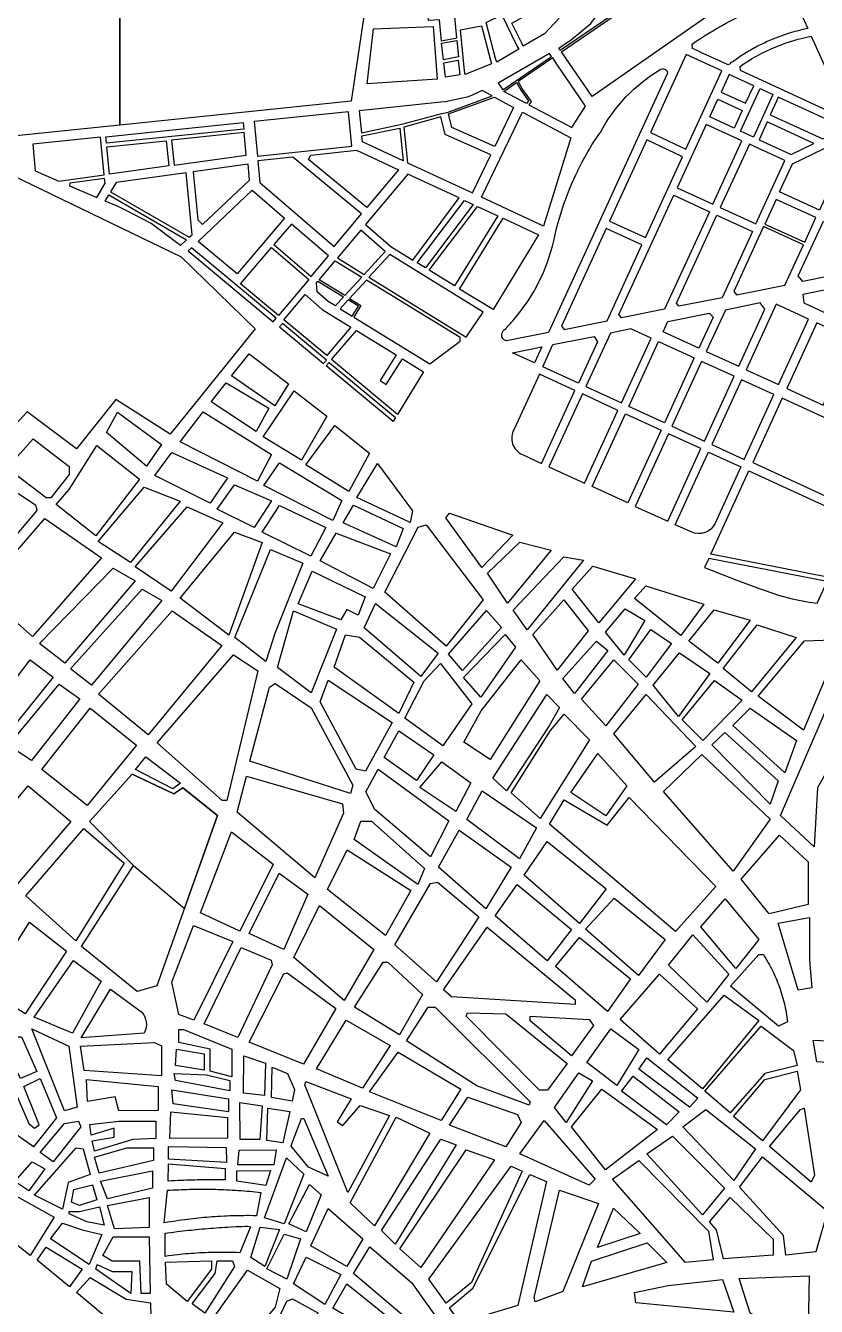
# Model space of a CAD drawing. Extents: x 407811 to 416949, y 4498993 to 4508589.
# Drawn here: x 408609 to 409477, y 4500135 to 4501541 of the extents above; entities that cross this region are included whole.
import ezdxf

# ---------------------------------------------------------------- set-up
doc = ezdxf.new("R2010")
doc.units = 0
doc.header["$LTSCALE"] = 40
doc.header["$MEASUREMENT"] = 0
for name, color, linetype in [('Images', 253, 'CONTINUOUS'), ('ΟΙΚ. ΤΕΤΡΑΓΩΝΑ ΣΤΑΥΡΟΥΠΟΛΗ', 74, 'CONTINUOUS'), ('υπόλοιπο θεσσαλονίκης', 7, 'CONTINUOUS')]:
    doc.layers.add(name, color=color, linetype=linetype)
picture_1 = doc.add_image_def('image1.tif', size_in_pixel=(10278, 10088))

msp = doc.modelspace()

# ---------------------------------------------------------------- linework, layer by layer
at = {"layer": 'ΟΙΚ. ΤΕΤΡΑΓΩΝΑ ΣΤΑΥΡΟΥΠΟΛΗ'}
for points in [[(409348.5, 4501615.7), (409381.4, 4501567.8), (409230.8, 4501462.8), (409197, 4501511.7)], [(409257.1, 4501585.6), (409271.7, 4501581.1), (409279.1, 4501570.4), (409195.8, 4501513.3), (409194.1, 4501515.7), (409208.1, 4501525.4), (409229.4, 4501543), (409243.3, 4501561.6), (409254.5, 4501579.7)], [(409184.1, 4501510), (409127.7, 4501477.5), (409132.8, 4501470.1), (409186.3, 4501506.8)], [(409187.5, 4501505.1), (409149.6, 4501479.1), (409154.5, 4501470.6), (409163.7, 4501457.2), (409161.4, 4501453.7), (409208.4, 4501428.6), (409223.3, 4501452.2), (409221.9, 4501454.3), (409222, 4501454.3), (409192.9, 4501497.2)], [(409333.8, 4501508.8), (409294.6, 4501423.4), (409333.6, 4501404.9), (409373, 4501490.8)], [(409381.2, 4501487), (409372.3, 4501467.6), (409399.1, 4501455.3), (409408, 4501474.6)], [(409147.9, 4501478), (409152.8, 4501469.5), (409160.8, 4501457.9), (409158.8, 4501455.1), (409134, 4501468.4)], [(409064.7, 4501456.4), (408975.3, 4501447.2), (408977.7, 4501423), (409022, 4501432.3), (409066, 4501444.3), (409072.6, 4501445.5), (409121.2, 4501463.4), (409110, 4501469.4), (409095.2, 4501462.3), (409069.8, 4501456.9)], [(409123.5, 4501462.1), (409144.6, 4501450.8), (409123.8, 4501407.8), (409076.8, 4501428.7), (409073.1, 4501443.6)], [(409368.7, 4501459.8), (409395.5, 4501447.4), (409386.5, 4501428), (409359.7, 4501440.3)], [(409415, 4501471.4), (409428.9, 4501465), (409407.9, 4501418.2), (409393.6, 4501424.8)], [(409432.9, 4501457.7), (409426.2, 4501442.8), (409484, 4501416.2), (409503.4, 4501425.6), (409500.3, 4501432), (409434.9, 4501462.2)], [(408963.3, 4501446), (408859.8, 4501435.3), (408863.5, 4501397.2), (408967.1, 4501408.1)], [(409154.3, 4501445.6), (409207.2, 4501417.3), (409177.5, 4501320.6), (409109.3, 4501352.3)], [(408848.5, 4501427.1), (408697.9, 4501411.6), (408697.2, 4501418.6), (408847.9, 4501434.1)], [(409064.7, 4501440.3), (409024.1, 4501429.2), (409028.3, 4501389.9), (409099.3, 4501356.9), (409119.5, 4501398.7), (409069.5, 4501421.1)], [(409356, 4501432.2), (409324, 4501362.5), (409363.2, 4501344.5), (409395.1, 4501414.1)], [(409422.6, 4501434.9), (409413.9, 4501415.4), (409449, 4501399.3), (409474, 4501411.3)], [(408691.2, 4501418), (408617, 4501410.4), (408619.6, 4501381.3), (408645.8, 4501370), (408695.4, 4501376.8)], [(408848.9, 4501423.1), (408769.3, 4501414.9), (408772.1, 4501387.4), (408851.3, 4501398.3)], [(409019.7, 4501428.2), (409023.5, 4501392.1), (408978.7, 4501412.9), (408978, 4501419.5)], [(409507.8, 4501416.6), (409512.1, 4501407.6), (409480.1, 4501338), (409436.4, 4501358), (409450.6, 4501388.9)], [(408763.3, 4501414.3), (408766.2, 4501386.6), (408701.4, 4501377.6), (408698.3, 4501407.6)], [(408972.3, 4501403.7), (409018.3, 4501382.4), (408983.5, 4501340.8), (408919.4, 4501393.8), (408922, 4501398.3)], [(409290.9, 4501415.2), (409249.9, 4501326), (409289.1, 4501308), (409329.8, 4501396.7)], [(409403.3, 4501410.4), (409371.3, 4501340.8), (409410.4, 4501322.9), (409442.3, 4501392.4)], [(408853.3, 4501388.5), (408793.1, 4501380.2), (408798.3, 4501327.4), (408803.4, 4501322.1), (408855, 4501370.9)], [(408902.3, 4501396.3), (408864, 4501392.2), (408866.3, 4501368.3), (408947.7, 4501298.3), (408977.7, 4501334)], [(408702.4, 4501358.3), (408788.7, 4501308.2), (408791.8, 4501311.1), (408785.2, 4501379.1), (408708.4, 4501368.5)], [(409028.7, 4501377.6), (408982.1, 4501322.1), (409009.8, 4501298.1), (409034, 4501283.1), (409085, 4501351.4)], [(408695.8, 4501372.8), (408657.8, 4501367.6), (408657.4, 4501364.9), (408687.2, 4501352), (408696.4, 4501367.7)], [(408857.8, 4501359.8), (408893.2, 4501329.4), (408841.2, 4501268.1), (408798.5, 4501303.7)], [(408700.4, 4501354.8), (408785.6, 4501305.3), (408779, 4501299.1), (408746.8, 4501323.2), (408720.4, 4501337.4), (408711.4, 4501341.5), (408696.5, 4501348)], [(409090.6, 4501348.8), (409100.2, 4501344.4), (409047.8, 4501274.6), (409038.9, 4501280.1)], [(409320.2, 4501354.3), (409359.4, 4501336.3), (409310.2, 4501229.3), (409262.9, 4501219.8), (409260.1, 4501223.4)], [(409432.6, 4501349.8), (409420.2, 4501322.6), (409463.9, 4501302.7), (409476.3, 4501329.8)], [(409104.8, 4501342.2), (409127.1, 4501331.9), (409079.8, 4501254.8), (409052.1, 4501272)], [(409367.6, 4501332.6), (409406.6, 4501314.7), (409373.2, 4501241.9), (409326, 4501232.5), (409323.2, 4501236)], [(408900.8, 4501322.8), (408881.6, 4501300.2), (408922.4, 4501265.1), (408941.5, 4501287.8)], [(409133.1, 4501329.1), (409171.8, 4501311.1), (409122.1, 4501228.8), (409085.3, 4501251.4)], [(409246.2, 4501317.8), (409197, 4501210.7), (409199.9, 4501207.1), (409247.1, 4501216.6), (409285.3, 4501299.9)], [(409418.9, 4501319.9), (409386.2, 4501248.7), (409389, 4501245.1), (409442.3, 4501255.8), (409462.6, 4501300)], [(409484.5, 4501326), (409549.1, 4501296.4), (409539.3, 4501275.3), (409461.9, 4501259.7), (409456.9, 4501266)], [(408976.9, 4501316), (408951.3, 4501285.5), (408980.7, 4501267.5), (409003.8, 4501292.7)], [(408791.2, 4501296.8), (408787.5, 4501293.3), (408880.8, 4501215.6), (408884, 4501219.4)], [(408879, 4501297.2), (408919.8, 4501262), (408886.6, 4501222.5), (408845, 4501257.1)], [(409008.8, 4501289.3), (408985.9, 4501264.3), (409092.6, 4501198.7), (409111.3, 4501226)], [(408948.7, 4501282.4), (408977.9, 4501264.5), (408959.4, 4501244.2), (408931.2, 4501261.5)], [(408983.1, 4501261.3), (408964.6, 4501241), (408977.1, 4501233.3), (408969.2, 4501220.5), (409052.5, 4501169.4), (409086, 4501194.3), (409085.9, 4501198.2)], [(408929.9, 4501260), (408958, 4501242.7), (408949.1, 4501232.9), (408941.1, 4501237.8), (408929.2, 4501248.3), (408928.5, 4501258.3)], [(409529.8, 4501259.1), (409461.8, 4501245.4), (409463.1, 4501236.1), (409544.7, 4501198.4), (409565.2, 4501243)], [(408915.8, 4501245.5), (408934.5, 4501228.9), (408966, 4501209.6), (408939.5, 4501178.5), (408892.4, 4501217.7)], [(408963.2, 4501239.5), (408954.3, 4501229.7), (408967.5, 4501221.6), (408974.3, 4501232.7)], [(409415.2, 4501236.1), (409376.9, 4501228.4), (409356, 4501182.9), (409391.5, 4501166.6), (409420.3, 4501229.5)], [(409468, 4501218.4), (409432.6, 4501234.7), (409399.7, 4501162.8), (409435.1, 4501146.6)], [(409359, 4501224.8), (409363.4, 4501220.6), (409347.8, 4501186.6), (409308.7, 4501204.6), (409313.9, 4501215.7)], [(408890.9, 4501213.7), (408887.7, 4501209.8), (408936, 4501169.7), (408939.2, 4501173.5)], [(408972.1, 4501205.9), (409015.7, 4501179.1), (408998.2, 4501151), (409004.9, 4501146.6), (409022.6, 4501174.9), (409045.9, 4501160.6), (409017.2, 4501113.8), (408944.9, 4501174)], [(409273.3, 4501207.6), (409250.8, 4501203.1), (409223.9, 4501144.4), (409262.9, 4501126.4), (409295.5, 4501197.4)], [(409477.1, 4501214.2), (409444.4, 4501142.3), (409484.2, 4501124.1), (409488.3, 4501133.2), (409510.1, 4501123.2), (409538.8, 4501185.7)], [(409232.8, 4501199.5), (409236.5, 4501193.6), (409215.7, 4501148.1), (409176.6, 4501166.2), (409187.7, 4501190.4)], [(409303.7, 4501193.7), (409342.7, 4501175.8), (409310, 4501104.6), (409271.1, 4501122.6)], [(409175.6, 4501188), (409167.5, 4501170.4), (409143.3, 4501181.5)], [(408942.3, 4501170.9), (409015, 4501110.4), (409012.4, 4501106.1), (408939.1, 4501167.1)], [(409350.8, 4501172), (409318.2, 4501100.9), (409353.9, 4501084.4), (409386.5, 4501155.7)], [(409394.7, 4501151.9), (409362, 4501080.6), (409397.5, 4501064.3), (409430.1, 4501135.7)], [(409220.1, 4501136.2), (409183.4, 4501056.2), (409222.4, 4501038.3), (409259.1, 4501118.2)], [(409439.2, 4501131.5), (409407, 4501061), (409523.8, 4501007.1), (409556.2, 4501077.8)], [(409267.3, 4501114.4), (409306.4, 4501096.4), (409269.8, 4501016.6), (409230.6, 4501034.5)], [(409314.6, 4501092.6), (409278, 4501012.8), (409313.6, 4500996.5), (409350.1, 4501076.2)], [(409402.8, 4501051.9), (409519.6, 4500998), (409490.6, 4500934.9), (409360.9, 4500960.4)], [(409358.7, 4500955.7), (409354.1, 4500945.6), (409389.6, 4500931.9), (409415, 4500922.3), (409420.6, 4500920.3), (409435.1, 4500915.5), (409450.3, 4500911.5), (409468.8, 4500907.7), (409477.5, 4500906.4), (409488.5, 4500930.2)]]:
    msp.add_lwpolyline(points, close=True, dxfattribs=at)
for points in [[(409377.2, 4501543, -0.053905), (409451.1, 4501573), (409467.2, 4501537.4, 0.050159), (409427, 4501524.9, 0.008732), (409413.7, 4501518.7, 0.008721), (409407.2, 4501515.3, 0.008725), (409394.6, 4501507.7, 0.000017), (409382.6, 4501499.3, 0.00004), (409380.1, 4501497.4, 0.00003), (409341, 4501515.4), (409340.6, 4501520.4, -0.029061)], [(409471, 4501529), (409510.1, 4501442.6), (409504.4, 4501440.1), (409393.4, 4501491.3), (409393, 4501495.8, -0.010617), (409405.6, 4501504), (409417.8, 4501510.7), (409430.5, 4501516.7), (409443.5, 4501521.7), (409456.9, 4501525.8)], [(409188.7, 4501304.5, -0.064119), (409215, 4501381.3), (409215.3, 4501382.4, -0.011925), (409227.7, 4501404.9, -0.028145), (409239.8, 4501423.3, -0.135943), (409305.3, 4501492.3, -0.588239), (409313.5, 4501488.5), (409269.9, 4501393.6), (409226.4, 4501298.6), (409182.8, 4501203.7), (409136.8, 4501194.5, -0.383294), (409131.6, 4501201.4, -0.170166), (409134.2, 4501206.5, 0.01941), (409144.9, 4501218, 0.121564)], [(409172.9, 4501158), (409145.1, 4501097.5, 0.439716), (409154.2, 4501069.6), (409175.2, 4501060), (409211.9, 4501140)], [(409358.3, 4501072.4), (409393.7, 4501056.1), (409365.6, 4500994.5, -0.002233), (409365.6, 4500994.3, -0.412432), (409339.3, 4500984.7), (409321.8, 4500992.7), (409350.4, 4501055.2)]]:
    msp.add_lwpolyline(points, format="xyb", close=True, dxfattribs=at)
at = {"layer": 'υπόλοιπο θεσσαλονίκης'}
for points in [[(408969.1, 4501705), (408981.9, 4501691.2), (408986.3, 4501591), (408981.1, 4501555.7), (408966.4, 4501457.6), (408712.5, 4501431.5), (408712.5, 4501657.1), (408879.4, 4501690.6), (408880.4, 4501690.8), (408895.4, 4501692.3), (408969.1, 4501705)], [(409074.6, 4501605.9), (409074.7, 4501605.8), (409082, 4501526.7), (409080.4, 4501526.4), (409065.6, 4501523.7), (409063.1, 4501547), (409051.1, 4501546.3), (409050.6, 4501554.8), (409048.2, 4501604.3), (409072.8, 4501605.8), (409074.6, 4501605.9)], [(409180.5, 4501564.7), (409183.9, 4501566.7), (409192, 4501553.1), (409194.5, 4501548.9), (409178.6, 4501531.6), (409154.9, 4501517.9), (409153.5, 4501521.3), (409142.8, 4501543.4), (409161.3, 4501553.7), (409180.5, 4501564.7)], [(409131.6, 4501552.6), (409148.1, 4501518.5), (409150.2, 4501514.7), (409126, 4501500.5), (409124.8, 4501504.5), (409114.5, 4501544.1), (409131.6, 4501552.6)], [(408990.9, 4501537), (409056.2, 4501539.8), (409060.7, 4501481.7), (408983.9, 4501476.8), (408990.9, 4501537)], [(409086.2, 4501536.1), (409109.3, 4501540.4), (409119.1, 4501502.8), (409120.3, 4501498.6), (409091.3, 4501486.9), (409090.8, 4501491.1), (409086.2, 4501536.1)], [(409065.6, 4501521.3), (409082.2, 4501524.3), (409084, 4501506.3), (409067.7, 4501502.9), (409065.6, 4501521.3)], [(409067.9, 4501499.6), (409083.9, 4501502.6), (409085.4, 4501486.4), (409070, 4501483.9), (409067.9, 4501499.6)], [(407951.2, 4501327.3), (408560.7, 4501392.5), (408779.8, 4501286.7), (408861.2, 4501207.8), (408767.7, 4501092.1), (408708.2, 4501130), (408665, 4501075.9), (408610.9, 4501116.5), (408340.5, 4500824.5), (408086.4, 4501040.8), (407951.2, 4501327.3)], [(408835.2, 4501156.2), (408854.5, 4501180.2), (408897.7, 4501147.2), (408882.5, 4501123.1), (408835.2, 4501156.2)], [(408812.9, 4501127.6), (408829.2, 4501148.4), (408876.2, 4501120.5), (408862.3, 4501095.1), (408812.9, 4501127.6)], [(408869.7, 4501089.3), (408904, 4501139.6), (408939.6, 4501111.7), (408911.8, 4501063.4), (408869.7, 4501089.3)], [(408697.8, 4501094), (408710.1, 4501116.4), (408758.3, 4501080.9), (408741.9, 4501056.8), (408697.8, 4501094)], [(408778.6, 4501083.5), (408803.9, 4501116.6), (408878.8, 4501069.7), (408863.6, 4501040.5), (408778.6, 4501083.5)], [(408916.8, 4501058.4), (408948.5, 4501101.6), (408986.5, 4501071.2), (408963.8, 4501029.2), (408916.8, 4501058.4)], [(408588.9, 4501054.7), (408617.6, 4501087), (408656.9, 4501056.6), (408657, 4501047.7), (408636.7, 4501022.3), (408631.6, 4501022.3), (408588.9, 4501054.7)], [(408642.9, 4501014.8), (408657, 4501031.2), (408687.3, 4501079.5), (408734.3, 4501042.8), (408686.2, 4500980.5), (408642.9, 4501014.8)], [(408750.8, 4501046.6), (408769.7, 4501072.1), (408830.7, 4501044.2), (408811.7, 4501016.3), (408750.8, 4501046.6)], [(408870.7, 4501035.8), (408887.7, 4501060.8), (408956.2, 4501019.1), (408946.1, 4500997.5), (408870.7, 4501035.8)], [(408972.4, 4501022.5), (408995.4, 4501059.8), (409033.6, 4501007.8), (409031.1, 4500995.1), (408972.4, 4501022.5)], [(408583.4, 4501038.7), (408620.2, 4501014.6), (408621.5, 4501008.3), (408555.7, 4500930.7), (408550.7, 4500929.4), (408515.1, 4500962.4), (408515.1, 4500967.4), (408575.8, 4501037.4), (408583.4, 4501038.7)], [(408819.3, 4501009.9), (408838.3, 4501036.6), (408878.9, 4501018.9), (408859.9, 4500989.7), (408819.3, 4501009.9)], [(408688.8, 4500974.1), (408739.4, 4501033.9), (408778.7, 4501018.7), (408724.3, 4500951.3), (408688.8, 4500974.1)], [(408729.4, 4500946.3), (408786.3, 4501012.4), (408825.7, 4500994.7), (408768.8, 4500919.7), (408729.4, 4500946.3)], [(408868.8, 4500984.6), (408887.8, 4501013.9), (408938.5, 4500989.8), (408922.1, 4500958.1), (408868.8, 4500984.6)], [(408957.5, 4500994.9), (408968.9, 4501014), (409023.5, 4500988.7), (409015.9, 4500968.4), (408957.5, 4500994.9)], [(408560.7, 4500919.4), (408630.4, 4500999.4), (408692.6, 4500956.3), (408616.7, 4500869.8), (408560.7, 4500919.4)], [(409109.7, 4500945.7), (409070.3, 4501000.3), (409074.1, 4501005.3), (409143.9, 4500981.3), (409109.7, 4500945.7)], [(408778.9, 4500912.1), (408838.4, 4500984.6), (408868.8, 4500973.2), (408832.2, 4500871.5), (408778.9, 4500912.1)], [(408932.2, 4500953), (408949.9, 4500983.5), (409009.6, 4500960.8), (408990.6, 4500922.6), (408932.2, 4500953)], [(409003.3, 4500918.8), (409039.9, 4500990), (409048.8, 4500992.6), (409111.1, 4500910.2), (409070.6, 4500859.3), (409003.3, 4500918.8)], [(409116.1, 4500939.4), (409151.5, 4500973.7), (409185.8, 4500964.9), (409137.7, 4500906.4), (409116.1, 4500939.4)], [(408838.6, 4500869), (408877.7, 4500965.6), (408913.2, 4500950.4), (408882.9, 4500874.2), (408872.9, 4500842.4), (408838.6, 4500869)], [(409144.1, 4500898.8), (409199.7, 4500957.3), (409221.3, 4500953.6), (409159.3, 4500877.2), (409144.1, 4500898.8)], [(408624.3, 4500862.2), (408705.3, 4500944.9), (408729.4, 4500931), (408652.3, 4500840.7), (408624.3, 4500862.2)], [(408908.2, 4500906), (408923.4, 4500941.6), (408981.8, 4500913.7), (408974.2, 4500893.4), (408961.5, 4500899.7), (408955.2, 4500888.3), (408908.2, 4500906)], [(409208.7, 4500921.8), (409231.5, 4500947.2), (409278.4, 4500933.3), (409237.9, 4500885), (409208.7, 4500921.8)], [(409277.2, 4500911.8), (409289.8, 4500925.7), (409353.2, 4500905.6), (409327.9, 4500871.2), (409277.2, 4500911.8)], [(408658.6, 4500834.4), (408737.1, 4500922.1), (408758.6, 4500909.5), (408681.5, 4500816.6), (408658.6, 4500834.4)], [(409165.7, 4500872.2), (409199.8, 4500910.3), (409226.5, 4500876.1), (409192.4, 4500832.9), (409165.7, 4500872.2)], [(408689.1, 4500806.5), (408770.1, 4500898.1), (408824.6, 4500860.1), (408743.7, 4500762.1), (408689.1, 4500806.5)], [(408885.5, 4500836.1), (408903.2, 4500898.3), (408950.1, 4500878.1), (408922.4, 4500808.2), (408885.5, 4500836.1)], [(408980.5, 4500879.4), (408993.2, 4500906.1), (409061.7, 4500851.7), (409042.8, 4500826.2), (408980.5, 4500879.4)], [(409073, 4500850.6), (409114.9, 4500898.7), (409131.4, 4500879.7), (409088.4, 4500832.7), (409073, 4500850.6)], [(409245.5, 4500874.9), (409267, 4500900.3), (409288.6, 4500887.6), (409265.9, 4500849.5), (409245.5, 4500874.9)], [(409336.8, 4500864.9), (409364.7, 4500899.2), (409404, 4500887.9), (409368.6, 4500840.8), (409336.8, 4500864.9)], [(409374.6, 4500834.8), (409411.6, 4500882.8), (409454.7, 4500868.9), (409405.4, 4500809.1), (409374.6, 4500834.8)], [(408947.7, 4500836.2), (408960.3, 4500871.8), (408975.5, 4500869.3), (409035.2, 4500819.9), (409018.8, 4500785.5), (408947.7, 4500836.2)], [(409089.7, 4500825), (409135.2, 4500872.1), (409146.7, 4500858.2), (409108.7, 4500803.5), (409089.7, 4500825)], [(409270.9, 4500844.4), (409295, 4500877.5), (409317.8, 4500862.3), (409290, 4500825.4), (409270.9, 4500844.4)], [(409198.7, 4500824), (409235.4, 4500864.7), (409248.1, 4500854.6), (409211.4, 4500807.5), (409198.7, 4500824)], [(409412.8, 4500804.3), (409463.6, 4500865.1), (409504.2, 4500866.5), (409462.5, 4500767.3), (409412.8, 4500804.3)], [(408562, 4500776), (408614.2, 4500844.4), (408639.6, 4500825.4), (408585.2, 4500758), (408562, 4500776)], [(408753.7, 4500753.4), (408837.3, 4500850), (408864, 4500832.2), (408830, 4500689.9), (408824.9, 4500689.9), (408753.7, 4500753.4)], [(409025.1, 4500780.5), (409046.6, 4500821.2), (409064.3, 4500840.2), (409098.6, 4500795.9), (409067, 4500750.1), (409025.1, 4500780.5)], [(409089.8, 4500753.9), (409108.8, 4500788.2), (409153, 4500844.2), (409173.4, 4500821.4), (409119, 4500734.9), (409089.8, 4500753.9)], [(409219, 4500801.2), (409254.5, 4500844.4), (409281.1, 4500817.8), (409245.7, 4500772), (409219, 4500801.2)], [(409297.6, 4500816.5), (409326.7, 4500852.2), (409359.7, 4500829.4), (409325.6, 4500782.3), (409297.6, 4500816.5)], [(408590.3, 4500750.4), (408646, 4500817.8), (408668.8, 4500801.4), (408615.7, 4500734), (408590.3, 4500750.4)], [(408855.3, 4500733.2), (408876.7, 4500814.5), (408883, 4500818.3), (408922.4, 4500791.7), (408968.2, 4500706.7), (408965.7, 4500697.8), (408855.3, 4500733.2)], [(408932.5, 4500798.1), (408941.3, 4500822.2), (409011.2, 4500775.4), (408982.1, 4500722), (408972, 4500724.5), (408932.5, 4500798.1)], [(409329.4, 4500778.5), (409364.8, 4500821.8), (409395.3, 4500800.2), (409352.2, 4500755.7), (409329.4, 4500778.5)], [(409437.3, 4500673.3), (409499.2, 4500816.9), (409539.8, 4500796.7), (409509.4, 4500759.8), (409477.9, 4500703.9), (409474.2, 4500639.1), (409437.3, 4500673.3)], [(409121.6, 4500714.6), (409181, 4500806.2), (409195, 4500792.2), (409183.6, 4500771.9), (409136.8, 4500700.7), (409121.6, 4500714.6)], [(409254.6, 4500763.1), (409290, 4500806.4), (409344.6, 4500749.3), (409299.1, 4500709.9), (409254.6, 4500763.1)], [(408627.1, 4500723.8), (408680.2, 4500791.2), (408731, 4500750.7), (408676.6, 4500684.6), (408627.1, 4500723.8)], [(409141.9, 4500698.2), (409184.9, 4500766.8), (409200.1, 4500784.6), (409228, 4500756.7), (409173.6, 4500670.3), (409141.9, 4500698.2)], [(409385.2, 4500772.3), (409404.2, 4500791.4), (409454.9, 4500755.9), (409442.3, 4500720.3), (409385.2, 4500772.3)], [(409002.4, 4500737.3), (409018.8, 4500766.5), (409056.9, 4500739.9), (409037.9, 4500711.9), (409002.4, 4500737.3)], [(409361.9, 4500751.2), (409376.3, 4500764.6), (409434.7, 4500711.4), (409425.9, 4500686), (409361.9, 4500751.2)], [(409207.3, 4500698.6), (409236.9, 4500741.5), (409268.7, 4500706), (409245.9, 4500673), (409207.3, 4500698.6)], [(408729.8, 4500724), (408741.2, 4500738), (408779.3, 4500708.9), (408770.8, 4500702.6), (408729.8, 4500724)], [(409041.7, 4500704.3), (409065.8, 4500732.3), (409097.5, 4500709.5), (409081.1, 4500677.7), (409041.7, 4500704.3)], [(409309.2, 4500699.7), (409351, 4500740.5), (409425.9, 4500669.5), (409385.5, 4500612.3), (409309.2, 4500699.7)], [(408670.6, 4500529.6), (408727.5, 4500618.6), (408679.2, 4500666.8), (408726, 4500718.9), (408771.7, 4500697.4), (408774.6, 4500699.3), (408781.8, 4500703.8), (408819.9, 4500673.4), (408753, 4500486.6), (408731.5, 4500480.2), (408670.6, 4500529.6)], [(408841.4, 4500677.3), (408851.5, 4500716.6), (408956.8, 4500686.4), (408958.1, 4500676.2), (408926.5, 4500605), (408841.4, 4500677.3)], [(408982.5, 4500699.6), (408996, 4500724.5), (409073.5, 4500667.5), (409053.3, 4500628.1), (408992.3, 4500680.1), (408982.5, 4500699.6)], [(408611.9, 4500706), (408658.9, 4500666.7), (408595.6, 4500593), (408549.9, 4500632.2), (408611.9, 4500706)], [(409093.3, 4500669.2), (409110.2, 4500700.6), (409169.8, 4500660.1), (409150.9, 4500625.8), (409093.3, 4500669.2)], [(409183.8, 4500663.9), (409200.2, 4500690.6), (409247.2, 4500662.8), (409271.2, 4500693.3), (409366.5, 4500595.7), (409322.2, 4500546.1), (409183.8, 4500663.9)], [(408609.6, 4500585.4), (408672.9, 4500659.2), (408717.3, 4500621.1), (408664.2, 4500536), (408609.6, 4500585.4)], [(408969.6, 4500647), (408977.1, 4500667.4), (408988.5, 4500667.4), (409046.9, 4500615.4), (409039.4, 4500597.6), (408969.6, 4500647)], [(409062.2, 4500616.7), (409084.9, 4500657.4), (409142, 4500616.9), (409114.2, 4500571.1), (409062.2, 4500616.7)], [(408801.1, 4500566.7), (408835.1, 4500655.7), (408880.9, 4500620.2), (408844.2, 4500546.5), (408801.1, 4500566.7)], [(409156, 4500608), (409181.3, 4500644.9), (409246, 4500593), (409216.9, 4500554.8), (409156, 4500608)], [(409394.4, 4500603.4), (409436.1, 4500651.7), (409467.9, 4500622.6), (409467.9, 4500575.6), (409424.8, 4500565.4), (409394.4, 4500603.4)], [(408940.5, 4500592.4), (408962, 4500635.6), (409031.8, 4500591.3), (409004, 4500541.7), (408940.5, 4500592.4)], [(408854.4, 4500543.9), (408887.2, 4500610), (408918.9, 4500587.2), (408892.4, 4500526.2), (408854.4, 4500543.9)], [(409014.1, 4500531.5), (409053.3, 4500598.9), (409060.9, 4500600.2), (409106.6, 4500562.2), (409059.8, 4500491), (409014.1, 4500531.5)], [(409124.4, 4500563.5), (409148.4, 4500597.8), (409208.1, 4500548.4), (409181.5, 4500514.1), (409124.4, 4500563.5)], [(408903.3, 4500517.6), (408931.6, 4500574.6), (408991.3, 4500526.4), (408958.5, 4500470.5), (408903.3, 4500517.6)], [(409223.3, 4500548.5), (409254.9, 4500582.8), (409310.8, 4500537.2), (409281.7, 4500497.8), (409223.3, 4500548.5)], [(409350.1, 4500551.3), (409376.6, 4500581.8), (409413.5, 4500537.4), (409388.2, 4500505.6), (409350.1, 4500551.3)], [(409471.9, 4500484.2), (409456.7, 4500481.6), (409435, 4500555.2), (409469.2, 4500561.6), (409469.3, 4500514.6), (409471.9, 4500484.2)], [(408566.7, 4500482.4), (408613.5, 4500556.2), (408654.1, 4500524.5), (408608.6, 4500455.8), (408566.7, 4500482.4)], [(408769.5, 4500490.4), (408793.5, 4500552.7), (408836.6, 4500535), (408793.7, 4500448.6), (408777.2, 4500454.9), (408769.5, 4500490.4)], [(409067.5, 4500482.1), (409115.5, 4500550.8), (409212, 4500471), (409212, 4500465.9), (409076.4, 4500474.5), (409067.5, 4500482.1)], [(409190.4, 4500507.8), (409217, 4500539.6), (409272.8, 4500494), (409247.5, 4500458.3), (409190.4, 4500507.8)], [(409314.6, 4500509.3), (409341.2, 4500542.3), (409380.6, 4500499.2), (409356.6, 4500468.7), (409314.6, 4500509.3)], [(408805.1, 4500444.8), (408845.5, 4500528.7), (408878.5, 4500514.8), (408879.8, 4500509.7), (408841.9, 4500429.6), (408805.1, 4500444.8)], [(409382.5, 4500486.1), (409413.5, 4500520.9), (409418.6, 4500520.9), (409420, 4500518.7), (409421.4, 4500516.4), (409422.7, 4500514.1), (409424, 4500511.8), (409425.3, 4500509.5), (409426.5, 4500507.2), (409427.7, 4500504.8), (409428.9, 4500502.4), (409430, 4500500.1), (409431.1, 4500497.6), (409432.2, 4500495.2), (409433.2, 4500492.8), (409434.2, 4500490.3), (409435.2, 4500487.9), (409436.1, 4500485.4), (409436.9, 4500482.9), (409437.8, 4500480.4), (409438.6, 4500477.8), (409439.3, 4500475.3), (409440, 4500472.8), (409440.7, 4500470.2), (409441.4, 4500467.7), (409442, 4500465.1), (409442.5, 4500462.5), (409443.1, 4500459.9), (409443.6, 4500457.3), (409444, 4500454.7), (409444.4, 4500452.1), (409444.8, 4500449.5), (409445.1, 4500446.8), (409435.2, 4500442.2), (409382.5, 4500486.1)], [(408618.7, 4500452.1), (408661.7, 4500514.4), (408692.2, 4500491.6), (408660.6, 4500434.4), (408618.7, 4500452.1)], [(408969.9, 4500462.9), (409001.5, 4500512.5), (409006.6, 4500512.5), (409044.7, 4500477), (409019.4, 4500432.5), (408969.9, 4500462.9)], [(408854.6, 4500424.6), (408892.5, 4500499.6), (408896.3, 4500500.9), (408949.6, 4500461.6), (408914.2, 4500400.6), (408854.6, 4500424.6)], [(409261.5, 4500449.5), (409304.5, 4500499.1), (409346.4, 4500461.1), (409304.7, 4500411.5), (409261.5, 4500449.5)], [(408670.3, 4500429.5), (408702.3, 4500482.7), (408736.6, 4500457.4), (408738.4, 4500455), (408739.9, 4500452.5), (408740.9, 4500449.7), (408741.5, 4500446.8), (408741.7, 4500443.9), (408741.4, 4500440.9), (408740.7, 4500438.1), (408739.2, 4500434.5), (408670.3, 4500429.5)], [(409313.6, 4500405.1), (409375.6, 4500476.4), (409413.6, 4500448.5), (409351.7, 4500373.5), (409313.6, 4500405.1)], [(409027, 4500426.2), (409051, 4500463), (409058.6, 4500463.1), (409162.8, 4500359.1), (409161.5, 4500355.3), (409104.4, 4500376.8), (409027, 4500426.2)], [(408928.2, 4500395.5), (408961, 4500448.9), (409009.3, 4500421.1), (408978.9, 4500374), (408928.2, 4500395.5)], [(409092.7, 4500453.1), (409094.1, 4500456.8), (409136, 4500455.6), (409203.3, 4500401.1), (409181.8, 4500371.9), (409172.9, 4500371.9), (409092.7, 4500453.1)], [(409208.2, 4500409.5), (409162.6, 4500448), (409162.6, 4500453.1), (409227.3, 4500449.4), (409232.4, 4500443.1), (409208.2, 4500409.5)], [(408616.2, 4500439.3), (408656.8, 4500420.4), (408665.8, 4500353.1), (408651.9, 4500349.3), (408616.2, 4500439.3)], [(408835.6, 4500386.4), (408811.5, 4500392.7), (408811.5, 4500416.9), (408777.2, 4500424.4), (408777.2, 4500438.4), (408782.3, 4500438.4), (408835.6, 4500416.9), (408835.6, 4500386.4)], [(409224.8, 4500402.4), (409251.4, 4500439.3), (409281.9, 4500416.5), (409257.8, 4500377.1), (409224.8, 4500402.4)], [(409354.2, 4500370.9), (409416.2, 4500442.2), (409451.7, 4500415.6), (409455.6, 4500399.1), (409420.1, 4500390.1), (409382.1, 4500346.9), (409354.2, 4500370.9)], [(408589.6, 4500413.9), (408601, 4500430.4), (408604.8, 4500430.4), (408621.4, 4500392.4), (408603.6, 4500384.7), (408589.6, 4500413.9)], [(408669.5, 4500420.4), (408750.6, 4500424.4), (408758.2, 4500420.6), (408758.3, 4500387.6), (408673.3, 4500393.7), (408669.5, 4500420.4)], [(409473.3, 4500427), (409584.9, 4500422.2), (409584.9, 4500396.8), (409477.1, 4500402.9), (409473.3, 4500427)], [(408773.5, 4500399), (408774.7, 4500416.8), (408805.2, 4500411.8), (408805.2, 4500394), (408773.5, 4500399)], [(408848.7, 4500409.8), (408872.4, 4500401.7), (408871.2, 4500366.2), (408848.3, 4500368.7), (408848.7, 4500409.8)], [(408986.5, 4500370.2), (409018.1, 4500413.5), (409086.7, 4500373), (409065.2, 4500338.6), (408986.5, 4500370.2)], [(409282, 4500395), (409290.7, 4500407.6), (409346.6, 4500363.3), (409337.7, 4500353.1), (409282, 4500395)], [(408772.2, 4500390.1), (408807.7, 4500388.9), (408833.1, 4500382.6), (408833.1, 4500371.2), (408773.5, 4500382.5), (408772.2, 4500390.1)], [(408879.8, 4500397.3), (408896.5, 4500390.4), (408904.1, 4500372.6), (408901.6, 4500359.9), (408878.8, 4500363.7), (408879.8, 4500397.3)], [(409189.4, 4500352.8), (409216, 4500391), (409231.2, 4500382.1), (409202.1, 4500336.3), (409189.4, 4500352.8)], [(409417.7, 4500316.4), (409385.9, 4500343.1), (409420.1, 4500383.8), (409455.6, 4500392.7), (409459.4, 4500372.4), (409417.7, 4500316.4)], [(408625.2, 4500384.8), (408643, 4500341.6), (408617.7, 4500309.8), (408560.6, 4500350.4), (408560.6, 4500355.4), (408597.3, 4500370.7), (408612.6, 4500335.2), (408618.9, 4500330.1), (408624, 4500334), (408621.4, 4500340.3), (408607.4, 4500375.8), (408625.2, 4500384.8)], [(408675.9, 4500383.6), (408754.5, 4500376.1), (408754.6, 4500349.5), (408711.4, 4500349.4), (408707.6, 4500364.6), (408677.2, 4500359.5), (408675.9, 4500383.6)], [(409008.4, 4500344), (408962.6, 4500259.7), (408915.5, 4500377.7), (408916.8, 4500381.5), (408966.3, 4500362.6), (408951.1, 4500337.1), (408957.4, 4500333.3), (408976.4, 4500355), (409008.4, 4500344)], [(409262.9, 4500370.8), (409275.6, 4500387.3), (409326.3, 4500348), (409312.4, 4500334), (409262.9, 4500370.8)], [(408769.7, 4500372.3), (408831.9, 4500362.3), (408831.9, 4500348.3), (408771, 4500357.1), (408769.7, 4500372.3)], [(409074.1, 4500333.6), (409094.3, 4500364.1), (409148.9, 4500345.1), (409152.7, 4500336.3), (409136.2, 4500309.6), (409074.1, 4500333.6)], [(409208, 4500331.6), (409241.4, 4500373.2), (409302.3, 4500328.9), (409245.3, 4500284.4), (409208, 4500331.6)], [(408768.5, 4500348.2), (408830.6, 4500342), (408830.7, 4500319.1), (408767.3, 4500319), (408768.5, 4500348.2)], [(408844.4, 4500358.3), (408868.7, 4500354.8), (408866.2, 4500317.9), (408844.6, 4500317.9), (408844.4, 4500358.3)], [(408874.9, 4500352), (408899.1, 4500348.5), (408891.5, 4500314.2), (408873.8, 4500316.7), (408874.9, 4500352)], [(409386.3, 4500272.7), (409330.2, 4500331.5), (409355.5, 4500350.6), (409410.1, 4500307.5), (409386.3, 4500272.7)], [(409425.3, 4500310.1), (409459.5, 4500350.8), (409463.3, 4500352.1), (409474.8, 4500278.5), (409471, 4500270.8), (409425.3, 4500310.1)], [(408625.3, 4500303.5), (408651.9, 4500335.3), (408667.1, 4500337.9), (408669.6, 4500331.5), (408639.3, 4500293.4), (408625.3, 4500303.5)], [(408679.8, 4500334.1), (408711.5, 4500337.9), (408752, 4500338), (408752.1, 4500319), (408726.7, 4500317.7), (408684.9, 4500304.9), (408682.3, 4500316.3), (408706.4, 4500320.2), (408706.4, 4500330.3), (408681.1, 4500322.6), (408679.8, 4500334.1)], [(408900.4, 4500310.4), (408901.4, 4500313), (408911.8, 4500340.9), (408914.3, 4500340.9), (408941.1, 4500277.4), (408919.5, 4500287.5), (408900.4, 4500310.4)], [(409015.7, 4500342.3), (409052.5, 4500324.6), (408991.9, 4500222.9), (408965.2, 4500248.3), (409015.7, 4500342.3)], [(409151.5, 4500302), (409178, 4500338.8), (409233.9, 4500274.2), (409227.6, 4500267.8), (409151.5, 4500302)], [(409290.9, 4500302.2), (409318.8, 4500321.3), (409375.9, 4500264.3), (409351.9, 4500235), (409290.9, 4500302.2)], [(408619.1, 4500256.5), (408664.6, 4500308.6), (408672.2, 4500307.4), (408679.9, 4500279.5), (408655.8, 4500270.5), (408649.5, 4500241.3), (408619.1, 4500256.5)], [(408684.9, 4500298.5), (408720.4, 4500308.8), (408749.6, 4500308.8), (408749.6, 4500294.8), (408690, 4500280.8), (408684.9, 4500298.5)], [(408766, 4500310.1), (408829.4, 4500309), (408829.5, 4500292.5), (408766.1, 4500296.1), (408766, 4500310.1)], [(408843.4, 4500306), (408884, 4500306.5), (408881.4, 4500290), (408842.1, 4500289.9), (408843.4, 4500306)], [(409064.8, 4500318.3), (409081.7, 4500312), (409014.7, 4500202.7), (408999.5, 4500217.9), (409064.8, 4500318.3)], [(409092.7, 4500306.6), (409123.6, 4500295.6), (409042.7, 4500177.3), (409019.8, 4500197.6), (409092.7, 4500306.6)], [(408597.5, 4500271.7), (408616.5, 4500293.3), (408630.4, 4500285.7), (408612.7, 4500261.6), (408597.5, 4500271.7)], [(408766.1, 4500291.1), (408828.2, 4500286.1), (408828.2, 4500273.4), (408824, 4500273.5), (408820.9, 4500273.5), (408816.7, 4500273.5), (408813, 4500273.5), (408810, 4500273.5), (408807, 4500273.5), (408803.9, 4500273.5), (408800.9, 4500273.5), (408797.9, 4500273.4), (408794.8, 4500273.3), (408791.8, 4500273.3), (408788.8, 4500273.2), (408785.7, 4500273.1), (408782.7, 4500272.9), (408779.6, 4500272.8), (408776.6, 4500272.7), (408773, 4500272.5), (408769.3, 4500272.3), (408765.7, 4500272.1), (408766.1, 4500291.1)], [(408871.4, 4500231.6), (408895.4, 4500297.7), (408914.4, 4500279.9), (408893, 4500225.3), (408871.4, 4500231.6)], [(409252.9, 4500274.2), (409282.1, 4500294.6), (409358.3, 4500217.3), (409363.4, 4500185.5), (409333, 4500182.9), (409252.9, 4500274.2)], [(409392.4, 4500265.6), (409417.7, 4500298.7), (409488.8, 4500239.1), (409476.2, 4500194.6), (409443.3, 4500190.8), (409440.7, 4500212.4), (409392.4, 4500265.6)], [(408691.3, 4500271.9), (408748.3, 4500283.4), (408748.4, 4500264.4), (408698.9, 4500252.8), (408691.3, 4500271.9)], [(408840.9, 4500283.2), (408877.7, 4500283.7), (408872.6, 4500267.1), (408840.9, 4500272.2), (408840.9, 4500283.2)], [(409141.9, 4500288.6), (409154, 4500282.9), (409098.5, 4500160.9), (409070.6, 4500138), (409051.6, 4500164.6), (409141.9, 4500288.6)], [(409162.2, 4500279.2), (409180.7, 4500271.5), (409149.2, 4500135.6), (409085.9, 4500116.4), (409074.4, 4500132.9), (409099.8, 4500154.6), (409162.2, 4500279.2)], [(408662.2, 4500262.9), (408682.4, 4500268), (408687.5, 4500251.5), (408668.5, 4500245.2), (408659.6, 4500248.9), (408662.2, 4500262.9)], [(408764.7, 4500262), (408767.8, 4500262.2), (408770.8, 4500262.4), (408773.8, 4500262.5), (408776.9, 4500262.7), (408779.9, 4500262.8), (408782.9, 4500262.9), (408786, 4500263), (408789, 4500263.1), (408792, 4500263.2), (408795.1, 4500263.2), (408798.1, 4500263.3), (408801.8, 4500263.3), (408804.8, 4500263.3), (408807.8, 4500263.3), (408811.5, 4500263.2), (408814.5, 4500263.2), (408817.6, 4500263.1), (408820.6, 4500263), (408823.6, 4500262.9), (408826.7, 4500262.8), (408829.7, 4500262.7), (408832.7, 4500262.5), (408835.8, 4500262.3), (408839.4, 4500262.1), (408842.4, 4500261.9), (408845.5, 4500261.7), (408849.1, 4500261.4), (408852.1, 4500261.2), (408855.1, 4500260.9), (408858.2, 4500260.6), (408861.2, 4500260.3), (408864.2, 4500260), (408867.2, 4500259.7), (408862.5, 4500234.1), (408858.9, 4500234.1), (408854.6, 4500234.2), (408851.6, 4500234.2), (408848.6, 4500234.1), (408845.5, 4500234.1), (408842.5, 4500234.1), (408839.4, 4500234), (408836.4, 4500233.9), (408833.4, 4500233.8), (408830.3, 4500233.7), (408827.3, 4500233.5), (408823.1, 4500233.3), (408820, 4500233.1), (408817, 4500232.9), (408814, 4500232.7), (408810.9, 4500232.5), (408807.9, 4500232.2), (408804.9, 4500232), (408801.9, 4500231.7), (408798.8, 4500231.4), (408795.8, 4500231.1), (408792.8, 4500230.8), (408789.8, 4500230.4), (408786.8, 4500230.1), (408783.8, 4500229.7), (408780.1, 4500229.2), (408777.1, 4500228.8), (408774.1, 4500228.3), (408771.1, 4500227.9), (408768.1, 4500227.4), (408765.1, 4500227), (408761.1, 4500226.3), (408764.7, 4500262)], [(408898, 4500225.3), (408920.8, 4500268.5), (408933.5, 4500257.1), (408917.1, 4500216.4), (408898, 4500225.3)], [(408564.6, 4500229.7), (408588.6, 4500261.5), (408640.7, 4500232.4), (408614.1, 4500190.4), (408564.6, 4500229.7)], [(408699, 4500245.2), (408744.6, 4500254.2), (408744.6, 4500221.2), (408706.6, 4500219.8), (408699, 4500245.2)], [(409194.8, 4500262), (409237.8, 4500247.5), (409198.6, 4500150.9), (409168.2, 4500139.5), (409167, 4500144.5), (409194.8, 4500262)], [(409359.5, 4500227.4), (409382.3, 4500254.2), (409429.3, 4500208.5), (409429.3, 4500190.7), (409374.8, 4500186.8), (409367.1, 4500218.6), (409359.5, 4500227.4)], [(408690.1, 4500243.9), (408695.2, 4500223.6), (408676.2, 4500227.4), (408657.1, 4500236.2), (408657.1, 4500238.8), (408668.5, 4500238.8), (408690.1, 4500243.9)], [(408922.2, 4500201.2), (408941.1, 4500241.9), (408979.2, 4500208.9), (408961.5, 4500178.4), (408922.2, 4500201.2)], [(409236.6, 4500199.3), (409254.3, 4500242.5), (409283.5, 4500214.6), (409236.6, 4500199.3)], [(408636.5, 4500208.6), (408649.5, 4500226.1), (408671.1, 4500218.5), (408692.7, 4500213.5), (408678.8, 4500180.4), (408636.5, 4500208.6)], [(408762.3, 4500215), (408765.3, 4500215.4), (408768.4, 4500215.8), (408771.4, 4500216.2), (408775.6, 4500216.7), (408778.6, 4500217.1), (408781.6, 4500217.4), (408784.6, 4500217.8), (408787.7, 4500218.1), (408790.7, 4500218.4), (408793.7, 4500218.7), (408796.7, 4500219), (408799.7, 4500219.3), (408802.8, 4500219.6), (408805.8, 4500219.8), (408809.4, 4500220.1), (408812.5, 4500220.4), (408815.5, 4500220.6), (408818.5, 4500220.8), (408821.5, 4500221), (408824.6, 4500221.2), (408827.6, 4500221.4), (408830.6, 4500221.6), (408834.3, 4500221.8), (408840.3, 4500222.1), (408843.4, 4500222.2), (408846.4, 4500222.3), (408850.1, 4500222.5), (408853.1, 4500222.6), (408855.9, 4500221.8), (408844.2, 4500193.5), (408840.6, 4500193.6), (408837.6, 4500193.7), (408834.5, 4500193.8), (408831.5, 4500193.8), (408828.5, 4500193.9), (408825.4, 4500193.9), (408821.8, 4500193.9), (408818.7, 4500193.8), (408815.7, 4500193.8), (408812.7, 4500193.7), (408809.6, 4500193.6), (408806.6, 4500193.5), (408803, 4500193.3), (408799.9, 4500193.2), (408796.9, 4500193), (408793.9, 4500192.8), (408790.8, 4500192.6), (408787.8, 4500192.3), (408784.8, 4500192.1), (408781.8, 4500191.8), (408778.7, 4500191.5), (408775.7, 4500191.2), (408772.7, 4500190.8), (408769.7, 4500190.4), (408766.1, 4500190), (408762.4, 4500189.5), (408762.3, 4500215)], [(408856.3, 4500188.4), (408866.4, 4500221.4), (408887.9, 4500218.9), (408871.5, 4500178.2), (408856.3, 4500188.4)], [(408705.4, 4500210.9), (408744.7, 4500211), (408746, 4500148.8), (408735.9, 4500148.8), (408734.6, 4500184.3), (408704.1, 4500184.3), (408694, 4500190.6), (408705.4, 4500210.9)], [(408874, 4500175.7), (408893, 4500213.8), (408910.7, 4500208.8), (408895.6, 4500164.3), (408874, 4500175.7)], [(408621.7, 4500185.4), (408631.8, 4500199.4), (408671.2, 4500175.3), (408657.3, 4500156.2), (408621.7, 4500185.4)], [(408969.1, 4500170.8), (408986.8, 4500200.1), (409032.5, 4500160.8), (409066.9, 4500112.6), (409046.6, 4500104.9), (408969.1, 4500170.8)], [(409230, 4500184.1), (409291.1, 4500204.5), (409312.7, 4500182.9), (409220.2, 4500156.1), (409230, 4500184.1)], [(408725.7, 4500172.9), (408724.5, 4500148.7), (408686.4, 4500175.4), (408687.7, 4500180.4), (408704.2, 4500172.8), (408725.7, 4500172.9)], [(408762.5, 4500183.1), (408813.2, 4500184.5), (408813.2, 4500175.6), (408786.6, 4500140), (408763.8, 4500159), (408762.5, 4500183.1)], [(408792.1, 4500137.4), (408817, 4500170.5), (408819.5, 4500184.5), (408836, 4500184.5), (408838.5, 4500178.2), (408805.7, 4500127.3), (408792.1, 4500137.4)], [(408903.2, 4500159.3), (408917.1, 4500188.5), (408955.2, 4500169.5), (408937.5, 4500136.5), (408903.2, 4500159.3)], [(408664.9, 4500149.9), (408680.1, 4500166.4), (408719.4, 4500142.4), (408746.1, 4500138.6), (408747.4, 4500089.1), (408743.6, 4500084), (408664.9, 4500149.9)], [(408814.6, 4500121), (408852.5, 4500174.4), (408888, 4500154.1), (408883, 4500133.8), (408850.1, 4500094.4), (408814.6, 4500121)], [(409392.1, 4500165.3), (409468.7, 4500168), (409467.5, 4500090.5), (409404.1, 4500127.2), (409392.1, 4500165.3)], [(408946.3, 4500132.5), (408961.6, 4500159.4), (409032.7, 4500102.4), (409011.1, 4500094.7), (408946.3, 4500132.5)], [(409277.3, 4500149.8), (409314, 4500157.5), (409373.6, 4500164), (409386.3, 4500128.4), (409278.5, 4500138.4), (409277.3, 4500149.8)], [(408859, 4500086.8), (408885.6, 4500118.6), (408895.7, 4500140.2), (408902, 4500142.7), (408929.9, 4500127.6), (408890.7, 4500062.7), (408859, 4500086.8)]]:
    msp.add_lwpolyline(points, close=True, dxfattribs=at)
for points in [[(408712.5, 4501657.1), (408712.5, 4501431.5), (407916.1, 4501349.5)], [(408819.9, 4500673.4), (408781.8, 4500703.8), (408771.7, 4500697.4), (408726, 4500718.9), (408679.2, 4500666.8), (408727.5, 4500618.6), (408783.4, 4500571.5), (408819.9, 4500673.4)]]:
    msp.add_lwpolyline(points, dxfattribs=at)

# ---------------------------------------------------------------- pictures from other files: only their frames are drawn
at = {"layer": 'Images'}
image = msp.add_image(picture_1, insert=(408162.9, 4500066.6), size_in_units=(8684, 8523.4), rotation=-0.6923, dxfattribs=at)
image.dxf.flags = 15

doc.saveas('drawing.dxf')
